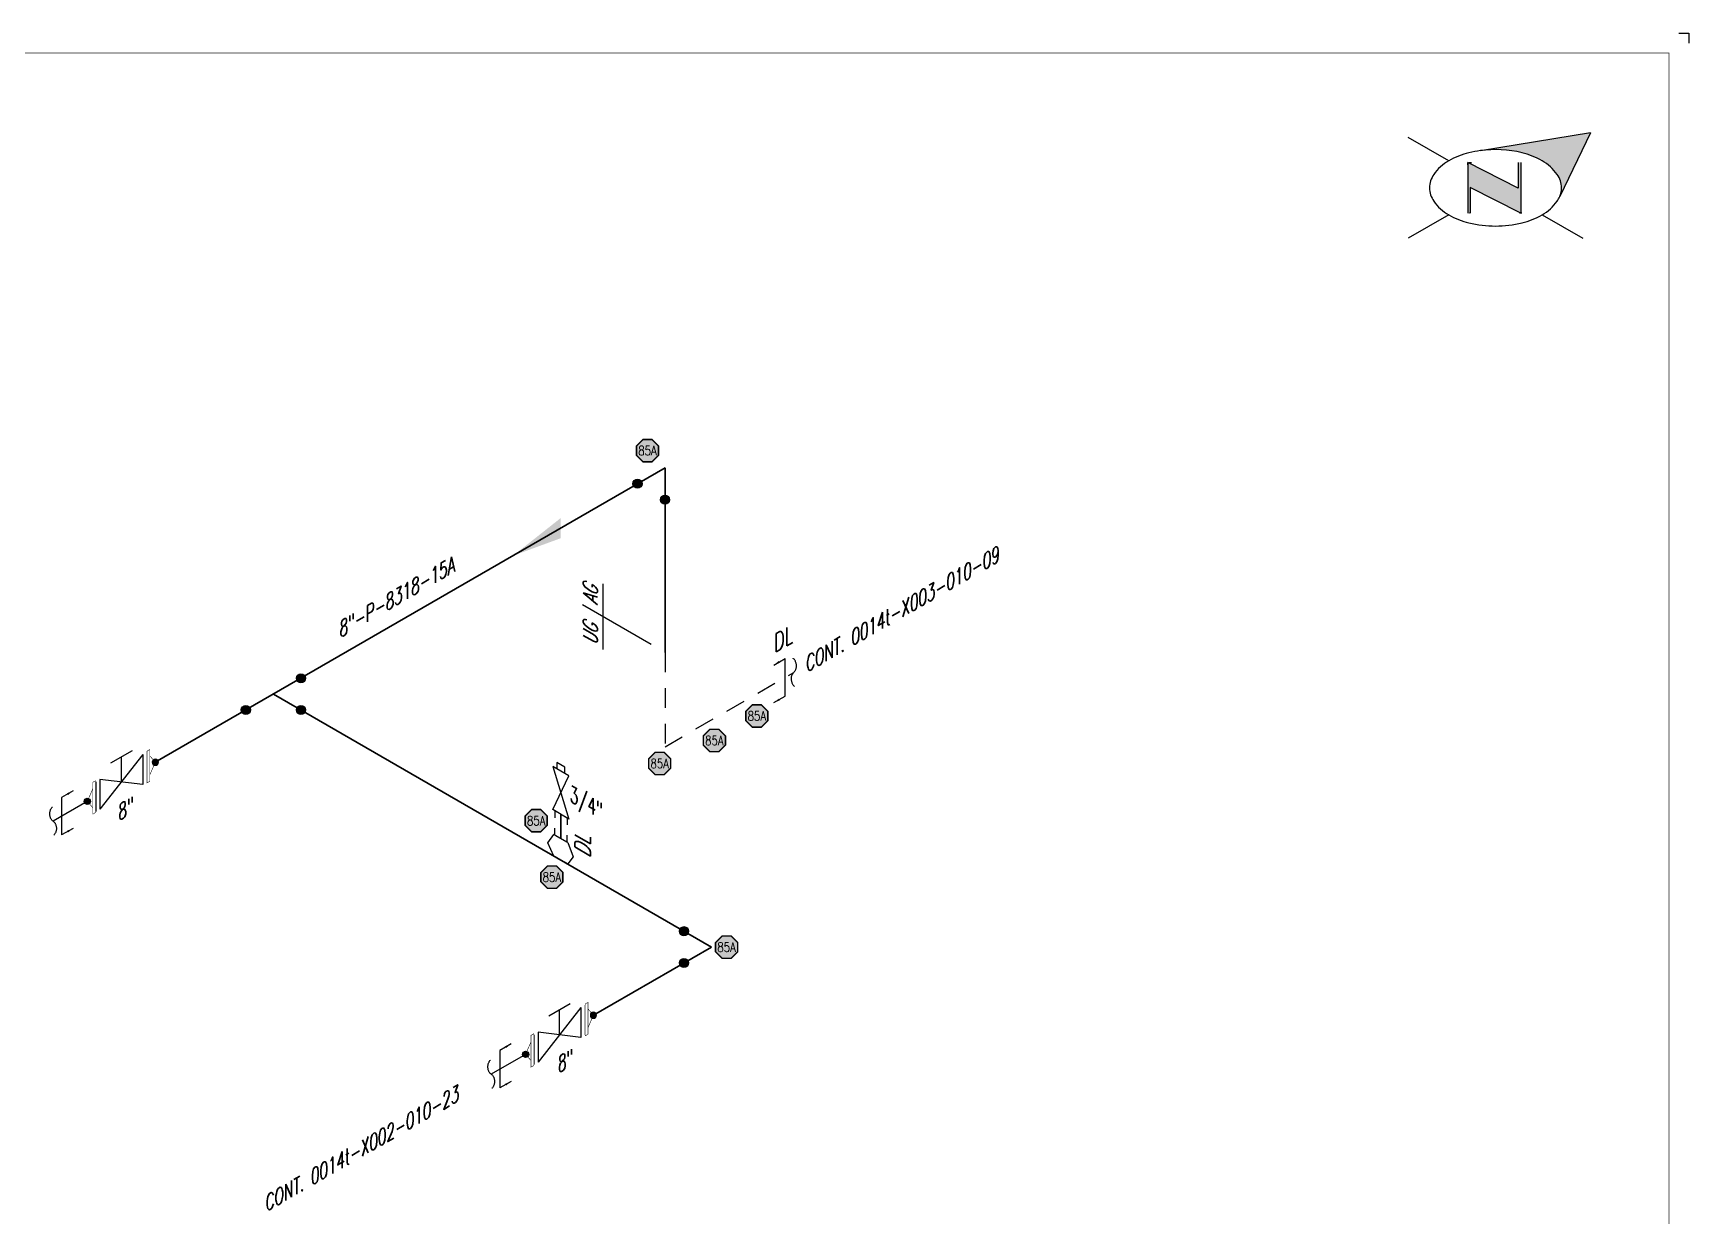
# Model space of a CAD drawing. Header units: inches. Extents: x 0.1 to 17.4, y 0.1 to 11.4.
# Drawn here: x 6.93 to 17.38, y 3.91 to 11.37 of the extents above; entities that cross this region are included whole.
import ezdxf
from ezdxf.enums import TextEntityAlignment as Align

# ---------------------------------------------------------------- set-up
doc = ezdxf.new("R2010")
doc.units = ezdxf.units.IN
doc.header["$MEASUREMENT"] = 0
doc.linetypes.add('HIDDEN2', pattern=[0.1875, 0.125, -0.0625])
for name, color, linetype in [('3', 1, 'Continuous'), ('BORDER', 3, 'Continuous'), ('COMP', 1, 'Continuous'), ('Continuation', 7, 'Continuous'), ('DL', 20, 'Continuous'), ('FITTINGS', 4, 'Continuous'), ('FLOW', 1, 'Continuous'), ('PART_PCML', 7, 'Continuous'), ('PIPE-ANNO', 150, 'HIDDEN2'), ('TEXT', 7, 'Continuous'), ('UNAS.PIPE', 251, 'Continuous'), ('WELD POINTS', 41, 'Continuous'), ('Welds', 7, 'Continuous')]:
    doc.layers.add(name, color=color, linetype=linetype)
doc.layers.add('PIPE', color=7, linetype='Continuous', lineweight=30)
doc.styles.add('ISO30', font='simplex.shx', dxfattribs={"width": 0.85, "oblique": 30, "height": 0.075})
doc.styles.add('PART_Standard', font='romans', dxfattribs={"width": 0.8, "height": 0.09})
doc.styles.add('Richmond', font='arial.ttf')
doc.styles.add('SIMPLEX', font='ROMANS')
doc.dimstyles.new('Richmond', dxfattribs={"dimtxt": 0.18, "dimasz": 0.18, "dimexe": 0.18, "dimexo": 0.0625, "dimgap": 0.09, "dimtad": 0, "dimtih": 1, "dimtoh": 1, "dimdec": 4, "dimzin": 0, "dimdsep": 46, "dimtxsty": 'Richmond', "dimcen": 0.09, "dimadec": 0, "dimazin": 0, "dimtfac": 1, "dimtdec": 4, "dimtofl": 0, "dimtmove": 0, "dimatfit": 3, "dimfxl": 1, "dimtolj": 1, "dimtzin": 0, "dimarcsym": 0})

# ---------------------------------------------------------------- blocks, each defined once
blk = doc.blocks.new('north2')
at = {"layer": 'BORDER'}
for points in [[(-0.706, -0.767, -0.156851), (-0.679, -0.851, -0.095667), (-0.689, -0.905), (-0.495, -0.504), (-1.19, -0.617, -0.092194), (-0.928, -0.631, -0.072341), (-0.801, -0.681, -0.106617)], [(-0.938, -1.011), (-0.936, -1.009), (-0.936, -0.691), (-0.952, -0.691), (-0.952, -0.853), (-1.27, -0.691), (-1.27, -0.707), (-1.27, -1.012), (-1.254, -1.012), (-1.254, -0.849)]]:
    blk.add_hatch(color=7, dxfattribs=at).paths.add_polyline_path(points)
at = {"layer": 'BORDER', "color": 7}
for p, q in [((-0.495, -0.504), (-1.19, -0.617)), ((-0.495, -0.504), (-0.689, -0.905)), ((-1.389, -0.681), (-1.646, -0.533)), ((-1.27, -0.691), (-1.27, -1.012)), ((-0.952, -0.853), (-1.27, -0.691)), ((-1.27, -0.707), (-1.27, -0.691)), ((-1.262, -0.691), (-1.246, -0.691)), ((-0.952, -0.691), (-0.952, -0.853)), ((-0.936, -0.691), (-0.936, -1.012)), ((-0.936, -1.012), (-1.254, -0.849)), ((-1.254, -0.849), (-1.254, -1.012)), ((-1.389, -1.021), (-1.646, -1.169)), ((-1.26, -1.011), (-1.262, -1.009)), ((-0.928, -1.012), (-0.944, -1.012)), ((-0.801, -1.021), (-0.544, -1.169))]:
    blk.add_line(p, q, dxfattribs=at)
for centre, radius, start, end in [((-1.095, -1.329), 0.719, 97.6203, 103.4495), ((-1.095, -1.329), 0.719, 76.5505, 97.6203), ((-1.238, -0.944), 0.304, 120, 144.3429), ((-1.152, -1.093), 0.476, 103.4495, 120), ((-1.039, -1.093), 0.476, 60, 76.5505), ((-0.953, -0.944), 0.304, 35.6571, 60), ((-1.367, -0.851), 0.144, 144.3429, 180), ((-0.823, -0.851), 0.144, 360, 35.6571), ((-1.367, -0.851), 0.144, 180, 215.6571), ((-1.238, -0.758), 0.304, 215.6571, 240), ((-0.953, -0.758), 0.304, 300, 324.3429), ((-0.823, -0.851), 0.144, 324.3429, 337.5547), ((-0.823, -0.851), 0.144, 337.5796, 360), ((-1.152, -0.609), 0.476, 240, 256.5505), ((-1.039, -0.609), 0.476, 283.4495, 300), ((-1.095, -0.373), 0.719, 256.5505, 270), ((-1.095, -0.373), 0.719, 270, 283.4495)]:
    blk.add_arc(centre, radius, start, end, dxfattribs=at)
blk = doc.blocks.new('A$C6804a2e5')
blk.add_blockref('north2', (0, 0))
blk = doc.blocks.new('A$C860dd1f6')
at = {"layer": 'PIPE'}
blk.add_blockref('A$C6804a2e5', (0, 0), dxfattribs=at)
blk = doc.blocks.new('Border')
at = {"layer": 'BORDER', "const_width": 0.005}
blk.add_lwpolyline([(0.25, 0.25), (17.25, 0.25), (17.25, 11.25), (0.25, 11.25)], close=True, dxfattribs=at)
blk = doc.blocks.new('3_VALVE_FLANGE_GATE_30')
at = {"color": 0, "linetype": 'ByBlock', "lineweight": -2}
blk.add_wipeout([(-0.162, -0.187), (-0.135, -0.172), (0, 0), (0.135, -0.016), (0.162, 0), (0.162, 0.187), (0.135, 0.172), (0, 0), (-0.135, 0.016), (-0.162, 0)], dxfattribs=at)
for p, q in [((0.135, 0.172), (-0.135, -0.172)), ((0.068, 0.195), (-0.068, 0.117)), ((0, 0), (0, 0.156)), ((0.135, 0.172), (0.135, -0.016)), ((0.162, 0.187), (0.162, 0)), ((-0.162, 0), (-0.162, -0.187)), ((-0.135, 0.016), (-0.135, -0.172)), ((0.135, -0.016), (-0.135, 0.016))]:
    blk.add_line(p, q, dxfattribs=at)
blk = doc.blocks.new('1_Text_30')
at = {"layer": 'TEXT', "style": 'PART_Standard', "oblique": 30, "width": 0.8}
blk.add_attdef('TEXT', (0, 0), '', height=0.09, rotation=30, dxfattribs=at)
blk = doc.blocks.new('AM9A04')
at = {"linetype": 'Continuous', "const_width": 0.01}
blk.add_lwpolyline([(0, -0.289), (0, 0.289), (-0.05, 0.318), (-0.05, -0.26)], close=True, dxfattribs=at)
at = {"const_width": 0.01}
blk.add_lwpolyline([(-0.05, -0.144), (-0.15, 0.087), (-0.05, 0.202)], dxfattribs=at)
blk = doc.blocks.new('A09')
at = {"layer": 'Welds'}
h = blk.add_hatch(color=256, dxfattribs=at)
h.dxf.hatch_style = 1
h.paths.add_polyline_path([(-0.03, 0, 1), (0.03, 0, 1)])
blk.add_circle((0, 0), 0.03, dxfattribs=at)
blk = doc.blocks.new('*U95')
blk.add_wipeout([(0.052, -0.03), (0.017, -0.07), (0.017, -0.11), (0, -0.1), (0, 0.1), (0.017, 0.09), (0.017, 0.05)]).dxf.layer = 'COMP'
at = {"layer": '3', "xscale": 0.65, "yscale": 0.65, "zscale": 0.65}
blk.add_blockref('A09', (0.052, -0.03), dxfattribs=at)
at = {"layer": 'COMP', "xscale": 0.3466300616258731, "yscale": 0.3466300616258731, "zscale": 0.3466300616258731, "rotation": 180}
blk.add_blockref('AM9A04', (0, 0), dxfattribs=at)
blk = doc.blocks.new('1_BREAK-PIPE_PIPE_00')
at = {"color": 0, "linetype": 'ByBlock', "lineweight": -2}
for centre, major_axis in [((0.03, -0.092), (0, 0.101)), ((-0.03, 0.092), (0, -0.101))]:
    blk.add_ellipse(centre, major_axis=major_axis, ratio=0.711978, start_param=0.427466, end_param=3.141593, dxfattribs=at)
blk = doc.blocks.new('1_Tilde_00')
at = {"layer": 'PIPE-ANNO', "xscale": -0.5000000000000001, "yscale": 0.5, "zscale": 0.5}
blk.add_blockref('1_BREAK-PIPE_PIPE_00', (0, 0), dxfattribs=at)
blk = doc.blocks.new('1_Cont_30')
at = {"layer": 'Continuation', "style": 'PART_Standard', "oblique": 30, "width": 0.8}
blk.add_attdef('CONT', (0, 0), '', height=0.09, rotation=30, dxfattribs=at)
blk = doc.blocks.new('*U101')
at = {"layer": 'PIPE-ANNO', "linetype": 'Continuous'}
for p, q in [((-0.39, 0.019), (-0.39, 0.432)), ((-0.087, 0.05), (-0.52, 0.3))]:
    blk.add_line(p, q, dxfattribs=at)
at = {"layer": 'TEXT', "style": 'PART_Standard', "oblique": 30, "width": 0.8}
blk.add_attdef('SPEC_1_30/30', (-0.426, 0.043), '', height=0.09, rotation=90, dxfattribs=at)
blk.add_attdef('SPEC_2_30/30', text='', height=0.09, rotation=90, dxfattribs=at).set_placement((-0.426, 0.417), align=Align.RIGHT)
blk = doc.blocks.new('2_WELD_SINGLE_00')
at = {"linetype": 'ByBlock', "lineweight": -2}
h = blk.add_hatch(color=0, dxfattribs=at)
edge = h.paths.add_edge_path()
edge.add_arc((0, 0), 0.0286, 0, 360)
at = {"color": 0, "linetype": 'ByBlock', "lineweight": -2}
blk.add_circle((0, 0), 0.0286, dxfattribs=at)
blk = doc.blocks.new('*U103')
at = {"layer": 'WELD POINTS'}
for p, rotation in [((0.174, 0.1), 299.9999999999999), ((-0.174, -0.1), 300.0000000000001), ((0.174, -0.1), 150)]:
    blk.add_blockref('2_WELD_SINGLE_00', p, dxfattribs=dict(at, rotation=rotation))
blk = doc.blocks.new('*U98')
at = {"layer": 'WELD POINTS', "rotation": 29.99999999999986}
blk.add_blockref('2_WELD_SINGLE_00', (-0.174, -0.1), dxfattribs=at)
at = {"layer": 'WELD POINTS'}
blk.add_blockref('2_WELD_SINGLE_00', (0, -0.201), dxfattribs=at)
blk = doc.blocks.new('*U102')
at = {"layer": 'WELD POINTS'}
for p, rotation in [((-0.174, 0.1), 240), ((-0.174, -0.1), 29.99999999999986)]:
    blk.add_blockref('2_WELD_SINGLE_00', p, dxfattribs=dict(at, rotation=rotation))
blk = doc.blocks.new('O-let 2')
at = {"layer": 'FITTINGS', "linetype": 'ByBlock'}
for p, q in [((11.097, 20.379), (11.136, 20.431)), ((11.136, 20.295), (11.097, 20.379)), ((11.224, 20.38), (11.136, 20.431)), ((11.224, 20.38), (11.257, 20.291)), ((11.223, 20.245), (11.136, 20.295)), ((11.257, 20.291), (11.223, 20.245))]:
    blk.add_line(p, q, dxfattribs=at)
blk = doc.blocks.new('Bleeder Valve 4')
at = {"layer": 'FITTINGS', "linetype": 'ByBlock'}
for p, q in [((0.026, 0.298), (-0.025, 0.327)), ((-0.025, 0.327), (-0.025, 0.287)), ((0, 0.273), (-0.051, 0.302)), ((-0.051, 0.302), (0.051, -0.03)), ((-0.051, 0.03), (0.051, 0.243)), ((0.051, 0.243), (0, 0.273)), ((0.026, 0.258), (0.026, 0.298)), ((0.051, -0.03), (-0.051, 0.03))]:
    blk.add_line(p, q, dxfattribs=at)
blk = doc.blocks.new('Bleeder 4')
at = {"layer": 'PIPE', "linetype": 'Continuous'}
blk.add_line((0, 0.135), (0, 0.288), dxfattribs=at)
for name, p in [('Bleeder Valve 4', (0, 0.288)), ('O-let 2', (-11.179, -20.27))]:
    blk.add_blockref(name, p)
blk = doc.blocks.new('2_SOCKET_SINGLE_30')
at = {"color": 0, "linetype": 'ByBlock', "lineweight": -2}
for p, q in [((0, 0.063), (0.054, 0.094)), ((0, 0.063), (0, -0.063)), ((0, -0.063), (0.054, -0.031))]:
    blk.add_line(p, q, dxfattribs=at)
blk = doc.blocks.new('DL_Vert_30')
at = {"layer": 'DL', "style": 'ISO30', "oblique": 30, "width": 0.85}
blk.add_text('DL', height=0.1, rotation=90, dxfattribs=at).set_placement((0, 0))
blk = doc.blocks.new('1_Text_330')
at = {"layer": 'TEXT', "style": 'PART_Standard', "oblique": 330, "width": 0.8}
blk.add_attdef('3/4"', (0, 0), '', height=0.09, rotation=330, dxfattribs=at)
blk = doc.blocks.new('1_ARROW_FLOW_30')
at = {"color": 0, "linetype": 'ByBlock'}
blk.add_solid([(-0.15, -0.15), (0.15, 0.087), (-0.15, -0.023)], dxfattribs=at)
blk = doc.blocks.new('1_Tilde_30')
at = {"layer": 'PIPE-ANNO', "xscale": -0.5000000000000001, "yscale": 0.5000000000000001, "zscale": 0.5000000000000001, "rotation": 114.4010914305396}
blk.add_blockref('1_BREAK-PIPE_PIPE_00', (0, 0), dxfattribs=at)
blk = doc.blocks.new('DL_30')
at = {"layer": 'DL', "style": 'ISO30', "oblique": 30, "width": 0.85}
blk.add_text('DL', height=0.1, rotation=30, dxfattribs=at).set_placement((-0.21, 0.037))
blk = doc.blocks.new('PART_PCML')
blk.add_hatch(color=0).paths.add_polyline_path([(-0.07, -0.029), (-0.029, -0.07), (0.029, -0.07), (0.07, -0.029), (0.07, 0.029), (0.029, 0.07), (-0.029, 0.07), (-0.07, 0.029)])
at = {"color": 7, "const_width": 0.009}
blk.add_lwpolyline([(-0.07, 0.029), (-0.029, 0.07), (0.029, 0.07), (0.07, 0.029), (0.07, -0.029), (0.029, -0.07), (-0.029, -0.07), (-0.07, -0.029), (-0.07, 0.029), (-0.029, 0.07)], dxfattribs=at)
at = {"color": 18, "true_color": 0x000000}
blk.add_lwpolyline([(-0.029, 0.07), (-0.07, 0.029), (-0.07, -0.029), (-0.029, -0.07), (0.029, -0.07), (0.07, -0.029), (0.07, 0.029), (0.029, 0.07)], close=True, dxfattribs=at)
at = {"color": 7, "true_color": 0xffffff, "style": 'SIMPLEX', "width": 0.8, "flags": 1}
for tag, p in [('CIRCUIT', (-0.094, 0.089)), ('DM', (-0.053, -0.133)), ('TYPE', (-0.075, -0.204))]:
    blk.add_attdef(tag, p, '', height=0.0586, dxfattribs=at)
at = {"color": 7, "true_color": 0xffffff, "style": 'SIMPLEX', "width": 0.8}
blk.add_attdef('DMDISP', text='', height=0.0586, dxfattribs=at).set_placement((0, 0), align=Align.MIDDLE_CENTER)
blk = doc.blocks.new('*U99')
at = {"color": 20, "linetype": 'ByBlock', "ltscale": 0.7}
blk.add_line((-0.054, -0.15), (-0.054, 0.087), dxfattribs=at)
for points in [[(-0.126, 0.046), (-0.054, 0.087)], [(-0.126, -0.191), (-0.054, -0.15)]]:
    blk.add_leader(points, dimstyle='Richmond', override={"dimasz": 0.04, "dimgap": 0.09, "dimtad": 0}, dxfattribs=at)
blk = doc.blocks.new('*U100')
at = {"color": 20, "linetype": 'ByBlock', "ltscale": 0.7}
blk.add_line((-0.054, -0.15), (-0.054, 0.087), dxfattribs=at)
for points in [[(-0.126, 0.046), (-0.054, 0.087)], [(-0.126, -0.191), (-0.054, -0.15)]]:
    blk.add_leader(points, dimstyle='Richmond', override={"dimasz": 0.04, "dimgap": 0.09, "dimtad": 0}, dxfattribs=at)
blk = doc.blocks.new('*U105')
at = {"layer": 'DL', "color": 20, "linetype": 'ByBlock', "ltscale": 0.7}
blk.add_line((-0.103, 0.122), (0.103, 0.003), dxfattribs=at)
for points in [[(-0.103, 0.204), (-0.103, 0.122)], [(0.103, 0.086), (0.103, 0.003)]]:
    blk.add_leader(points, dimstyle='Richmond', override={"dimasz": 0.04, "dimgap": 0.09, "dimtad": 0}, dxfattribs=at)

msp = doc.modelspace()

# ---------------------------------------------------------------- linework, layer by layer
for p, q in [((17.312, 11.375), (17.375, 11.375)), ((17.375, 11.375), (17.375, 11.312))]:
    msp.add_line(p, q)
at = {"layer": 'PIPE'}
for p, q in [((7.7, 6.775), (10.916, 8.632)), ((10.916, 8.632), (10.916, 7.468)), ((11.209, 5.609), (8.445, 7.205)), ((11.209, 5.609), (10.464, 5.179))]:
    msp.add_line(p, q, dxfattribs=at)
at = {"layer": 'UNAS.PIPE', "linetype": 'HIDDEN2'}
for p, q in [((10.916, 7.468), (10.916, 6.873)), ((10.916, 6.873), (11.728, 7.342))]:
    msp.add_line(p, q, dxfattribs=at)

# ---------------------------------------------------------------- block references
at = {"layer": 'BORDER'}
for name, p in [('Border', (0, 0)), ('A$C860dd1f6', (17.25, 11.25))]:
    msp.add_blockref(name, p, dxfattribs=at)
at = {"layer": 'Continuation'}
for p, values in [((11.807, 7.34), {'CONT': 'CONT. 0014t-X003-010-09'}), ((8.397, 3.937), {'CONT': 'CONT. 0014t-X002-010-23'})]:
    msp.add_blockref('1_Cont_30', p, dxfattribs=at).add_auto_attribs(values)
at = {"layer": 'DL'}
for name, p in [('DL_30', (11.815, 7.427)), ('DL_Vert_30', (10.446, 6.168))]:
    msp.add_blockref(name, p, dxfattribs=at)
for name, p, rotation in [('*U105', (11.728, 7.342), 120), ('*U99', (7.055, 6.403), 180), ('*U100', (9.819, 4.807), 180)]:
    msp.add_blockref(name, p, dxfattribs=dict(at, rotation=rotation))
at = {"layer": 'FITTINGS'}
msp.add_blockref('Bleeder 4', (10.258, 6.158), dxfattribs=at)
for p, xscale, yscale, zscale, rotation in [((10.259, 6.446), 0.713168504377533, 0.713168504377533, 0.713168504377533, 240.0047239548921), ((10.259, 6.293), 0.7131685043775329, 0.7131685043775329, 0.7131685043775329, 60.00472395489211)]:
    msp.add_blockref('2_SOCKET_SINGLE_30', p, dxfattribs=dict(at, xscale=xscale, yscale=yscale, zscale=zscale, rotation=rotation))
at = {"layer": 'FLOW', "xscale": -1, "yscale": -1}
msp.add_blockref('1_ARROW_FLOW_30', (10.107, 8.165), dxfattribs=at)
at = {"layer": 'PART_PCML', "color": 13}
for p in [(10.805, 8.741), (11.495, 7.067), (11.227, 6.912), (10.882, 6.767), (10.103, 6.406), (10.202, 6.05), (11.304, 5.608)]:
    msp.add_blockref('PART_PCML', p, dxfattribs=at).add_auto_attribs({'DMDISP': '85A'})
at = {"layer": 'PIPE-ANNO'}
msp.add_blockref('*U101', (10.916, 7.468), dxfattribs=at).add_auto_attribs({'SPEC_1_30/30': 'UG', 'SPEC_2_30/30': 'AG'})
at = {"layer": 'PIPE-ANNO', "xscale": -1, "rotation": 299.9999999999998}
msp.add_blockref('1_Tilde_30', (11.728, 7.342), dxfattribs=at)
at = {"layer": 'PIPE-ANNO', "rotation": 180}
for p in [(7.055, 6.403), (9.819, 4.807)]:
    msp.add_blockref('1_Tilde_00', p, dxfattribs=at)
at = {"layer": 'TEXT'}
for name, p, values in [('1_Text_30', (8.863, 7.559), {'TEXT': '8"-P-8318-15A'}), ('1_Text_330', (10.315, 6.53), {'3/4"': '3/4"'})]:
    msp.add_blockref(name, p, dxfattribs=at).add_auto_attribs(values)
at = {"layer": 'WELD POINTS'}
for name, p in [('*U98', (10.916, 8.632)), ('*U103', (8.445, 7.205)), ('*U102', (11.209, 5.609))]:
    msp.add_blockref(name, p, dxfattribs=at)

# ---------------------------------------------------------------- next in the draw order: block references
at = {"layer": 'UNAS.PIPE'}
for p in [(7.486, 6.651), (10.25, 5.055)]:
    msp.add_blockref('3_VALVE_FLANGE_GATE_30', p, dxfattribs=at)

# ---------------------------------------------------------------- next in the draw order: linework, layer by layer
msp.add_line((7.271, 6.528), (7.055, 6.403), dxfattribs=at)

# ---------------------------------------------------------------- next in the draw order: block references
at = {"layer": 'COMP', "ltscale": 0.65, "xscale": -1, "rotation": 180}
for p in [(7.648, 6.745), (10.412, 5.149)]:
    msp.add_blockref('*U95', p, dxfattribs=at)
at = {"layer": 'TEXT'}
ref = msp.add_blockref('1_Text_30', (7.468, 6.403), dxfattribs=at)
ref.add_attrib('TEXT', '8"', (7.468, 6.403), dxfattribs={"layer": 'UNAS.PIPE', "height": 0.09, "rotation": 30, "style": 'PART_Standard', "oblique": 30, "width": 0.8})
ref = msp.add_blockref('1_Text_30', (10.241, 4.812), dxfattribs=at)
ref.add_attrib('TEXT', '8"', (10.241, 4.812), dxfattribs={"layer": 'UNAS.PIPE', "height": 0.09, "rotation": 30, "style": 'PART_Standard', "oblique": 30, "width": 0.8})

# ---------------------------------------------------------------- next in the draw order: wipeouts: each hides what was drawn before it
msp.add_wipeout([(10.036, 4.932), (10.07, 4.891), (10.07, 4.851), (10.088, 4.861), (10.088, 5.062), (10.07, 5.052), (10.07, 5.012)]).dxf.layer = 'UNAS.PIPE'

# ---------------------------------------------------------------- next in the draw order: hatches: boundary and pattern name
at = {"layer": 'UNAS.PIPE'}
h = msp.add_hatch(color=256, dxfattribs=at)
h.dxf.hatch_style = 1
h.paths.add_polyline_path([(10.055, 4.932, 1), (10.016, 4.932, 1)])

# ---------------------------------------------------------------- next in the draw order: linework, layer by layer
msp.add_line((10.036, 4.932), (9.819, 4.807), dxfattribs=at)
msp.add_circle((10.036, 4.932), 0.0195, dxfattribs=at)

# ---------------------------------------------------------------- next in the draw order: block references
at = {"layer": 'UNAS.PIPE', "xscale": -0.3466300616258731, "yscale": 0.3466300616258731, "zscale": 0.3466300616258731, "rotation": 180}
msp.add_blockref('AM9A04', (10.088, 4.962), dxfattribs=at)

# ---------------------------------------------------------------- next in the draw order: wipeouts: each hides what was drawn before it
msp.add_wipeout([(7.271, 6.528), (7.306, 6.488), (7.306, 6.447), (7.323, 6.457), (7.323, 6.658), (7.306, 6.648), (7.306, 6.608)]).dxf.layer = 'UNAS.PIPE'

# ---------------------------------------------------------------- next in the draw order: hatches: boundary and pattern name
at = {"layer": 'UNAS.PIPE'}
h = msp.add_hatch(color=256, dxfattribs=at)
h.dxf.hatch_style = 1
h.paths.add_polyline_path([(7.291, 6.528, 1), (7.252, 6.528, 1)])

# ---------------------------------------------------------------- next in the draw order: linework, layer by layer
msp.add_circle((7.271, 6.528), 0.0195, dxfattribs=at)

# ---------------------------------------------------------------- next in the draw order: block references
at = {"layer": 'UNAS.PIPE', "xscale": -0.3466300616258731, "yscale": 0.3466300616258731, "zscale": 0.3466300616258731, "rotation": 180}
msp.add_blockref('AM9A04', (7.323, 6.558), dxfattribs=at)

doc.saveas('drawing.dxf')
